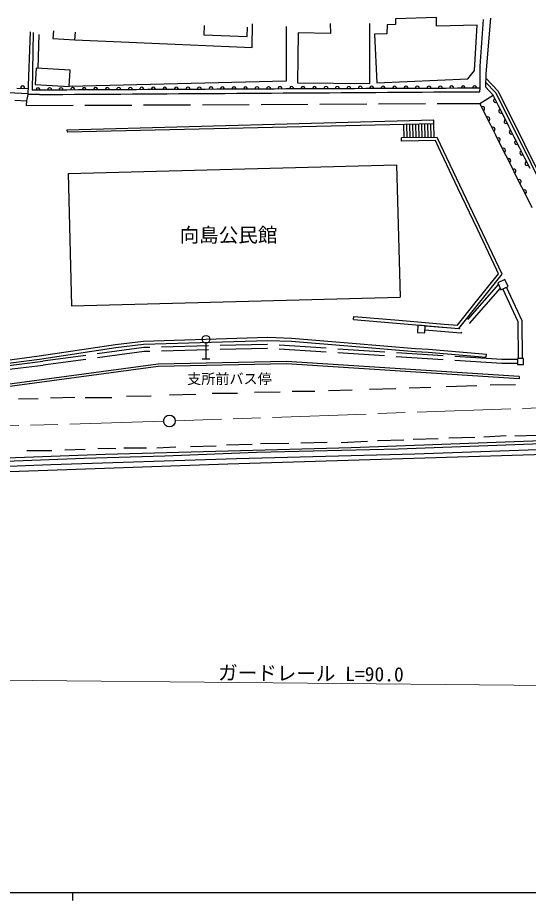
# Model space of a CAD drawing. Units: millimetres, scale not verified. Extents: x 40000 to 680000, y 20000 to 380000.
# Drawn here: x 260994 to 326255, y 204000 to 316726 of the extents above; entities that cross this region are included whole.
import ezdxf
from ezdxf.enums import TextEntityAlignment as Align

# ---------------------------------------------------------------- set-up
doc = ezdxf.new("R2010")
doc.units = ezdxf.units.MM
doc.header["$LTSCALE"] = 1000
doc.linetypes.add('CHAIN', pattern=[18.5, 12, -1.5, 3.5, -1.5])
doc.linetypes.add('DASHED', pattern=[7.5, 6, -1.5])
for name, color, linetype, lineweight in [('M-BGD', 7, 'Continuous', 25), ('M-BGD-EXST', 7, 'Continuous', 25), ('M-BMK', 2, 'CHAIN', 13), ('M-BMK-SRVR', 3, 'Continuous', 25), ('M-STR-HTXT', 7, 'Continuous', 13), ('M-TTL-BAND', 7, 'Continuous', 25)]:
    doc.layers.add(name, color=color, linetype=linetype, lineweight=lineweight)
doc.layers.add('M-BMK-HTXT', color=7, linetype='Continuous')
doc.styles.add('ＭＳ ゴシック', font='')
doc.styles.get('ＭＳ ゴシック').set_extended_font_data('MS Gothic')

msp = doc.modelspace()

# ---------------------------------------------------------------- linework, layer by layer
at = {"layer": 'M-BGD'}
for p, q in [((284836, 315705), (284795, 314526)), ((262600, 314935), (262314, 306900)), ((262968, 314838), (262871, 307460)), ((263699, 314571), (263577, 310276)), ((265562, 315040), (265502, 314072)), ((268316, 313896), (268377, 314864)), ((284795, 314526), (290341, 314330)), ((290341, 314330), (290383, 315510)), ((265502, 314072), (268316, 313896)), ((263363, 310289), (263215, 308176)), ((267685, 310026), (263363, 310289)), ((267568, 307943), (267685, 310026)), ((263215, 308176), (267568, 307943)), ((321756, 306826), (320774, 307908)), ((260887, 307737), (262342, 307672)), ((262314, 306900), (262114, 306118)), ((263808, 306909), (262314, 306900)), ((264343, 307468), (262871, 307460)), ((263808, 306909), (265290, 306918)), ((265816, 307475), (264343, 307468)), ((265290, 306918), (266772, 306927)), ((267288, 307482), (265816, 307475)), ((266772, 306927), (268255, 306937)), ((268761, 307489), (267288, 307482)), ((268255, 306937), (269737, 306946)), ((270233, 307497), (268761, 307489)), ((269737, 306946), (271219, 306955)), ((271705, 307504), (270233, 307497)), ((271219, 306955), (272702, 306964)), ((273178, 307511), (271705, 307504)), ((272702, 306964), (274184, 306974)), ((274650, 307519), (273178, 307511)), ((274184, 306974), (275666, 306983)), ((276122, 307526), (274650, 307519)), ((275666, 306983), (277148, 306992)), ((277595, 307533), (276122, 307526)), ((277148, 306992), (278631, 307001)), ((279067, 307541), (277595, 307533)), ((278631, 307001), (280113, 307010)), ((280540, 307548), (279067, 307541)), ((280113, 307010), (281595, 307020)), ((282012, 307555), (280540, 307548)), ((281595, 307020), (283078, 307029)), ((283484, 307562), (282012, 307555)), ((283078, 307029), (284560, 307038)), ((284957, 307570), (283484, 307562)), ((284560, 307038), (286040, 307048)), ((286429, 307577), (284957, 307570)), ((286040, 307048), (287520, 307057)), ((287902, 307584), (286429, 307577)), ((287520, 307057), (288999, 307067)), ((289374, 307592), (287902, 307584)), ((288999, 307067), (290479, 307077)), ((290846, 307599), (289374, 307592)), ((290479, 307077), (291959, 307086)), ((292319, 307606), (290846, 307599)), ((291959, 307086), (293439, 307096)), ((293791, 307614), (292319, 307606)), ((293439, 307096), (294919, 307106)), ((295263, 307621), (293791, 307614)), ((294919, 307106), (296399, 307115)), ((296736, 307628), (295263, 307621)), ((296399, 307115), (297879, 307125)), ((298197, 307634), (296736, 307628)), ((297879, 307125), (299358, 307135)), ((299659, 307639), (298197, 307634)), ((299358, 307135), (300838, 307144)), ((301120, 307644), (299659, 307639)), ((300838, 307144), (302318, 307154)), ((302581, 307650), (301120, 307644)), ((302318, 307154), (303798, 307164)), ((304043, 307655), (302581, 307650)), ((303798, 307164), (305278, 307174)), ((305504, 307661), (304043, 307655)), ((305278, 307174), (306758, 307183)), ((306966, 307666), (305504, 307661)), ((306758, 307183), (308237, 307193)), ((308427, 307671), (306966, 307666)), ((308237, 307193), (309717, 307203)), ((309888, 307677), (308427, 307671)), ((309717, 307203), (311197, 307212)), ((311350, 307682), (309888, 307677)), ((311197, 307212), (312677, 307222)), ((312811, 307688), (311350, 307682)), ((312677, 307222), (314157, 307232)), ((314272, 307693), (312811, 307688)), ((314157, 307232), (315637, 307241)), ((315734, 307698), (314272, 307693)), ((315637, 307241), (317117, 307251)), ((317195, 307704), (315734, 307698)), ((317117, 307251), (318596, 307261)), ((318657, 307709), (317195, 307704)), ((318596, 307261), (320076, 307270)), ((320118, 307715), (318657, 307709)), ((320043, 305774), (321756, 306826)), ((322430, 305486), (321756, 306826)), ((260639, 306192), (262114, 306118)), ((262114, 306118), (262096, 305504)), ((320043, 305774), (320709, 304443)), ((320709, 304443), (321376, 303112)), ((323103, 304145), (322430, 305486)), ((314166, 303633), (267297, 302374)), ((314169, 303207), (314166, 303633)), ((323777, 302805), (323103, 304145)), ((267297, 302374), (267303, 302147)), ((267303, 302147), (314169, 303207)), ((310396, 301365), (310357, 303121)), ((310778, 301371), (310738, 303129)), ((311159, 301377), (311119, 303138)), ((311540, 301383), (311500, 303146)), ((311921, 301389), (311881, 303155)), ((312303, 301395), (312263, 303164)), ((312684, 301401), (312644, 303172)), ((313065, 301406), (313025, 303181)), ((313447, 301412), (313406, 303190)), ((313828, 301418), (313788, 303198)), ((314209, 301424), (314169, 303207)), ((321376, 303112), (322042, 301781)), ((324451, 301465), (323777, 302805)), ((314623, 301430), (310025, 301360)), ((310031, 300960), (310025, 301360)), ((314372, 301027), (310031, 300960)), ((314772, 300184), (314372, 301027)), ((322912, 283972), (314623, 301430)), ((322042, 301781), (322709, 300450)), ((325125, 300125), (324451, 301465)), ((317255, 294955), (314772, 300184)), ((322709, 300450), (323375, 299119)), ((325798, 298785), (325125, 300125)), ((323375, 299119), (324042, 297788)), ((326472, 297445), (325798, 298785)), ((267444, 296824), (309414, 297949)), ((309414, 297949), (309860, 281050)), ((324042, 297788), (324709, 296457)), ((267444, 296824), (267889, 279926)), ((324709, 296457), (325375, 295126)), ((319737, 289726), (317255, 294955)), ((325375, 295126), (326042, 293795)), ((326042, 293795), (326708, 292464)), ((322220, 284497), (319737, 289726)), ((322444, 284026), (322220, 284497)), ((317378, 277030), (322912, 283972)), ((319472, 280298), (322444, 284026)), ((267889, 279926), (309860, 281050)), ((317198, 277447), (319472, 280298)), ((303921, 278159), (303954, 278557)), ((303954, 278557), (309722, 278074)), ((303921, 278159), (317378, 277030)), ((309722, 278074), (315490, 277590)), ((315490, 277590), (317198, 277447)), ((273482, 275000), (277067, 275422)), ((277067, 275422), (292945, 275904)), ((277096, 275023), (292944, 275504)), ((292944, 275504), (295976, 275400)), ((292945, 275904), (295999, 275799)), ((295976, 275400), (303713, 274769)), ((295999, 275799), (303746, 275167)), ((303746, 275167), (311842, 274473)), ((263732, 273523), (273482, 275000)), ((263792, 273127), (273535, 274603)), ((273535, 274603), (277096, 275023)), ((303713, 274769), (311815, 274074)), ((311815, 274074), (313450, 273995)), ((311842, 274473), (313476, 274394)), ((313450, 273995), (320883, 273364)), ((313476, 274394), (320917, 273762)), ((251523, 271905), (263732, 273523)), ((251577, 271508), (263792, 273127)), ((320883, 273364), (320917, 273762)), ((325102, 270896), (325082, 270597)), ((311009, 269441), (313792, 269520)), ((315754, 269622), (319658, 269733)), ((321396, 269844), (324625, 269889)), ((274895, 268385), (278060, 268435)), ((280408, 268559), (283758, 268632)), ((285857, 268776), (289098, 268753)), ((291271, 268878), (294536, 268944)), ((296080, 269033), (298987, 269024)), ((300731, 269124), (303743, 269188)), ((305947, 269278), (309331, 269363)), ((261101, 268051), (263598, 268098)), ((265208, 268158), (268297, 268252)), ((269612, 268208), (273046, 268237)), ((310360, 262765), (306975, 262671)), ((314747, 262937), (311535, 262874)), ((319401, 263125), (316094, 263015)), ((323412, 263313), (320576, 263172)), ((328833, 263407), (324524, 263297)), ((269605, 261574), (267004, 261496)), ((273554, 261668), (271235, 261684)), ((277471, 261762), (274556, 261762)), ((281216, 261856), (278787, 261746)), ((286355, 261981), (283065, 261903)), ((290946, 262201), (287687, 262122)), ((295647, 262326), (292043, 262279)), ((300551, 262451), (297182, 262373)), ((305690, 262592), (302337, 262436)), ((265343, 261417), (262162, 261417))]:
    msp.add_line(p, q, dxfattribs=at)
at = {"layer": 'M-BGD', "linetype": 'DASHED'}
for p, q in [((262096, 305504), (320043, 305774)), ((322420, 282686), (317433, 276972)), ((322652, 282191), (317643, 276453)), ((324971, 277886), (323011, 282082)), ((325469, 277999), (323464, 282294)), ((317433, 276972), (313052, 277332)), ((325016, 273212), (324971, 277886)), ((325516, 273214), (325469, 277999)), ((317643, 276453), (313025, 276832)), ((277120, 274590), (264202, 272848)), ((277160, 274091), (264268, 272353)), ((292892, 274993), (277120, 274590)), ((292882, 274493), (277160, 274091)), ((322852, 272555), (292882, 274493)), ((322868, 273055), (292892, 274993)), ((251751, 271314), (264202, 272848)), ((324862, 273060), (322868, 273055)), ((251761, 270814), (264268, 272353)), ((324864, 272560), (322852, 272555))]:
    msp.add_line(p, q, dxfattribs=at)
at = {"layer": 'M-BGD', "color": 5, "lineweight": 13}
msp.add_line((325079, 270797), (325082, 270597), dxfattribs=at)
at = {"layer": 'M-BGD'}
for points in [[(268316, 313896), (290971, 312908), (291013, 315934)], [(300921, 315993), (300974, 314687), (296845, 314793), (296746, 308421), (305996, 308302), (306016, 315964)], [(320076, 307270), (320118, 307715), (320101, 310539), (320544, 316471)], [(321410, 316640), (320819, 309568), (320774, 307908)], [(295292, 315583), (295317, 308623), (267568, 307943)], [(262318, 307000), (233347, 308426), (209637, 309512)], [(320803, 308978), (322398, 307327), (335822, 280345), (338798, 276164), (339574, 275805), (340477, 275666), (375539, 276520), (405896, 277347), (437993, 278099), (471221, 279138)], [(320790, 308488), (322109, 307122), (335521, 280165), (338567, 275886), (339472, 275467), (340455, 275316), (375548, 276170), (405905, 276997), (438003, 277749), (471232, 278788)], [(325102, 270896), (295339, 272805), (278943, 272468), (253274, 269041), (210553, 267657)], [(576280, 273598), (570091, 272529), (563378, 271460), (552811, 270018), (539135, 268601), (530309, 267755), (520089, 267034), (511462, 266661), (498284, 266264), (464310, 265285), (413774, 263732), (374438, 262495), (335407, 261152), (287863, 259717), (238126, 257960), (210787, 256960)], [(325082, 270597), (295333, 272505), (278966, 272168), (253298, 268741), (210559, 267357)], [(463916, 267656), (442567, 266900), (401736, 265433), (368758, 264140), (327943, 262678), (303597, 261805), (272175, 260925), (243462, 259888), (210749, 258679)], [(258302, 260025), (269510, 260474), (279815, 260778), (291528, 261229), (309609, 261673), (330255, 262415), (346532, 262988), (375318, 264003)], [(210769, 257762), (247934, 258964), (265225, 259641), (288962, 260418), (311758, 261032), (333475, 261795), (335317, 261877)]]:
    msp.add_lwpolyline(points, dxfattribs=at)
for points in [[(306587, 314597), (306872, 308388), (318529, 308904), (319369, 309974), (319716, 315762), (314530, 315622), (314530, 316726), (309273, 316566), (309259, 315840), (308228, 315825), (308184, 314649)], [(323237, 283284), (322338, 282863), (322758, 281964), (323658, 282384)], [(313055, 277390), (312149, 277438), (312102, 276533), (313007, 276485)], [(325652, 273215), (324862, 273212), (324864, 272422), (325654, 272424)]]:
    msp.add_lwpolyline(points, close=True, dxfattribs=at)
for centre, radius, start, end in [((261630, 307752), 252, 346.39865, 188.49362), ((263607, 307514), 250, 348.85118, 191.71851), ((265079, 307521), 250, 348.84981, 191.71756), ((266552, 307528), 250, 348.85094, 191.71641), ((268024, 307535), 250, 348.84981, 191.71756), ((269496, 307543), 250, 348.84981, 191.71756), ((270969, 307550), 250, 348.85095, 191.7164), ((272441, 307557), 250, 348.84981, 191.71756), ((273914, 307565), 250, 348.85094, 191.71641), ((275386, 307572), 250, 348.84981, 191.71756), ((276858, 307579), 250, 348.85094, 191.71641), ((278331, 307587), 250, 348.84981, 191.71756), ((279803, 307594), 250, 348.85094, 191.71641), ((281276, 307601), 250, 348.84981, 191.71756), ((282748, 307608), 250, 348.84907, 191.71828), ((284220, 307616), 250, 348.84981, 191.71756), ((285693, 307623), 250, 348.85094, 191.71641), ((287165, 307630), 250, 348.85004, 191.71965), ((288637, 307638), 250, 348.85094, 191.71641), ((290110, 307645), 250, 348.84981, 191.71756), ((291582, 307652), 250, 348.85118, 191.71851), ((293055, 307660), 250, 348.84981, 191.71756), ((294527, 307667), 250, 348.84981, 191.71756), ((295999, 307674), 250, 348.85119, 191.7185), ((297466, 307682), 249, 348.35686, 192.06657), ((298928, 307687), 249, 348.35757, 192.06586), ((300389, 307693), 249, 348.35872, 192.06471), ((301850, 307698), 249, 348.35872, 192.0647), ((303312, 307704), 249, 348.35571, 192.06773), ((304773, 307709), 249, 348.35685, 192.06658), ((306235, 307714), 249, 348.35686, 192.06657), ((307696, 307720), 249, 348.35571, 192.06773), ((309157, 307725), 249, 348.35685, 192.06658), ((310619, 307731), 249, 348.35686, 192.06657), ((312080, 307736), 249, 348.35571, 192.06773), ((313542, 307741), 249, 348.35685, 192.06658), ((315003, 307747), 249, 348.35686, 192.06657), ((316464, 307752), 249, 348.35571, 192.06773), ((317926, 307758), 249, 348.35685, 192.06658), ((319387, 307763), 249, 348.35686, 192.06657), ((322052, 306135), 254, 106.30042, 307.08183), ((320418, 305130), 253, 285.78394, 127.42259), ((322726, 304795), 254, 106.29805, 307.08215), ((321085, 303799), 253, 285.78323, 127.42123), ((323399, 303455), 254, 106.29874, 307.08351), ((321751, 302468), 253, 285.78156, 127.42291), ((324073, 302115), 254, 106.30042, 307.08183), ((322418, 301137), 253, 285.78415, 127.41928), ((324747, 300775), 254, 106.29805, 307.08215), ((323085, 299806), 253, 285.78156, 127.42291), ((323751, 298475), 253, 285.78323, 127.42123), ((325420, 299434), 254, 106.30042, 307.08183), ((326094, 298094), 254, 106.29721, 307.08299), ((324418, 297144), 253, 285.78156, 127.42291), ((325084, 295813), 253, 285.78485, 127.42064), ((325751, 294482), 253, 285.78415, 127.41928)]:
    msp.add_arc(centre, radius, start, end, dxfattribs=at)
at = {"layer": 'M-BGD-EXST'}
for p, q in [((285068, 273143), (285068, 275143)), ((284568, 273143), (285568, 273143))]:
    msp.add_line(p, q, dxfattribs=at)
msp.add_circle((285068, 275643), 500, dxfattribs=at)
at = {"layer": 'M-BMK'}
for p, q in [((379486, 268750), (281137, 265237)), ((279638, 265189), (211354, 263134))]:
    msp.add_line(p, q, dxfattribs=at)
at = {"layer": 'M-BMK-SRVR'}
msp.add_circle((280388, 265211), 750, dxfattribs=at)
at = {"layer": 'M-STR-HTXT'}
msp.add_line((254047, 232155), (345067, 231262), dxfattribs=at)
at = {"layer": 'M-TTL-BAND'}
for p, q in [((40000, 205000), (579000, 205000)), ((268000, 205000), (268000, 204000))]:
    msp.add_line(p, q, dxfattribs=at)

# ---------------------------------------------------------------- texts
at = {"layer": 'M-BMK-HTXT', "style": 'ＭＳ ゴシック'}
msp.add_text('向島公民館', height=1833, dxfattribs=at).set_placement((281692, 288967), align=Align.MIDDLE_LEFT)
msp.add_text('支所前バス停', height=1320, dxfattribs=at).set_placement((288055, 270601), align=Align.MIDDLE_CENTER)
at = {"layer": 'M-STR-HTXT', "style": 'ＭＳ ゴシック'}
msp.add_text('ガードレール L=90.0', height=1833, rotation=359.439, dxfattribs=at).set_placement((298469, 232969), align=Align.MIDDLE_CENTER)

doc.saveas('drawing.dxf')
